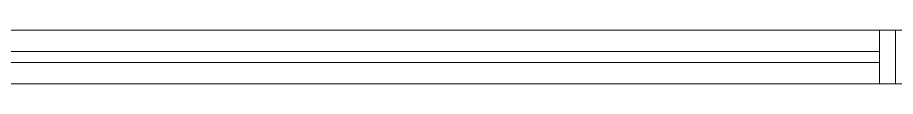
# Model space of a CAD drawing. Header units: millimetres. Extents: x -21807 to 26525, y -2564 to 60640.
# Drawn here: x 1291 to 2111, y 53167 to 53217 of the extents above; entities that cross this region are included whole.
import ezdxf

# ---------------------------------------------------------------- set-up
doc = ezdxf.new("R2010")
doc.units = ezdxf.units.MM
doc.layers.add('A-GLAZ', color=7, linetype='Continuous', lineweight=9, true_color=0x00007f)
doc.layers.add('A-WALL', color=7, linetype='Continuous', lineweight=9)

# ---------------------------------------------------------------- blocks, each defined once
blk = doc.blocks.new('AK_OViewTuongPanel - 2000x1200-V19-MẶT BẰNG PHÂN VÙNG ÁP SUẤT')
at = {"layer": 'A-GLAZ', "color": 254, "lineweight": 13, "true_color": 0xcccce5}
for p, q in [((-1015, 25), (-1015, -25)), ((-1000, 25), (-1015, 25)), ((-1000, -25), (-1000, 25)), ((1000, 25), (-1000, 25)), ((1000, 5), (-1000, 5)), ((-1000, 5), (-1000, -5)), ((-1000, -5), (1000, -5)), ((-1015, -25), (-1000, -25)), ((-1000, -25), (1000, -25))]:
    blk.add_line(p, q, dxfattribs=at)
at = {"layer": 'A-GLAZ', "color": 7, "lineweight": 13, "true_color": 0xf3f3f9}
for p, q in [((-1015, -25), (-1015, 25)), ((-1000, -5), (-1000, 5)), ((-1000, 5), (-1000, -5))]:
    blk.add_line(p, q, dxfattribs=at)
at = {"layer": 'A-GLAZ', "color": 7, "lineweight": 13, "true_color": 0xececf5}
for p, q in [((-1015, 25), (-1000, 25)), ((-1000, 25), (-1000, 5)), ((-1000, -5), (-1000, -25)), ((-1000, -25), (-1015, -25))]:
    blk.add_line(p, q, dxfattribs=at)
at = {"layer": 'A-GLAZ', "color": 254, "lineweight": 13, "true_color": 0xe0e0ef}
for p, q in [((-1000, 25), (1000, 25)), ((-1000, 5), (1000, 5)), ((1000, -5), (-1000, -5)), ((1000, -25), (-1000, -25))]:
    blk.add_line(p, q, dxfattribs=at)
blk = doc.blocks.new('AK-SGS-M3-A_rvt-1-MẶT BẰNG PHÂN VÙNG ÁP SUẤT')
at = {"layer": 'A-WALL', "color": 7, "lineweight": 13, "true_color": 0xececec}
for p, q in [((2096.41, 53216.94), (96.41, 53216.94)), ((2096.41, 53216.94), (2111.41, 53216.94)), ((2111.41, 53216.94), (2111.41, 53166.94)), ((96.41, 53166.94), (2096.41, 53166.94)), ((2111.41, 53166.94), (2096.41, 53166.94))]:
    blk.add_line(p, q, dxfattribs=at)
at = {"layer": 'A-WALL', "color": 254, "lineweight": 13, "true_color": 0xe0e0e0}
for p, q in [((96.41, 53216.94), (2096.41, 53216.94)), ((2096.41, 53166.94), (96.41, 53166.94))]:
    blk.add_line(p, q, dxfattribs=at)
at = {"layer": 'A-WALL', "color": 7, "lineweight": 13, "true_color": 0xf3f3f3}
for p, q in [((2111.41, 53216.94), (2096.41, 53216.94)), ((2111.41, 53216.94), (2111.41, 53166.94)), ((2096.41, 53166.94), (2111.41, 53166.94))]:
    blk.add_line(p, q, dxfattribs=at)
at = {"layer": 'A-WALL', "color": 254, "lineweight": 13, "true_color": 0xcccccc}
for p, q in [((3017.8, 53216.94), (2111.41, 53216.94)), ((2111.41, 53166.94), (2151.41, 53166.94))]:
    blk.add_line(p, q, dxfattribs=at)
at = {"layer": 'A-GLAZ', "color": 9, "lineweight": 13, "true_color": 0xaaaad4, "rotation": 180}
blk.add_blockref('AK_OViewTuongPanel - 2000x1200-V19-MẶT BẰNG PHÂN VÙNG ÁP SUẤT', (1096.41, 53191.94), dxfattribs=at)

msp = doc.modelspace()

# ---------------------------------------------------------------- block references
at = {"lineweight": 5}
msp.add_blockref('AK-SGS-M3-A_rvt-1-MẶT BẰNG PHÂN VÙNG ÁP SUẤT', (0, 0), dxfattribs=at)

doc.saveas('drawing.dxf')
